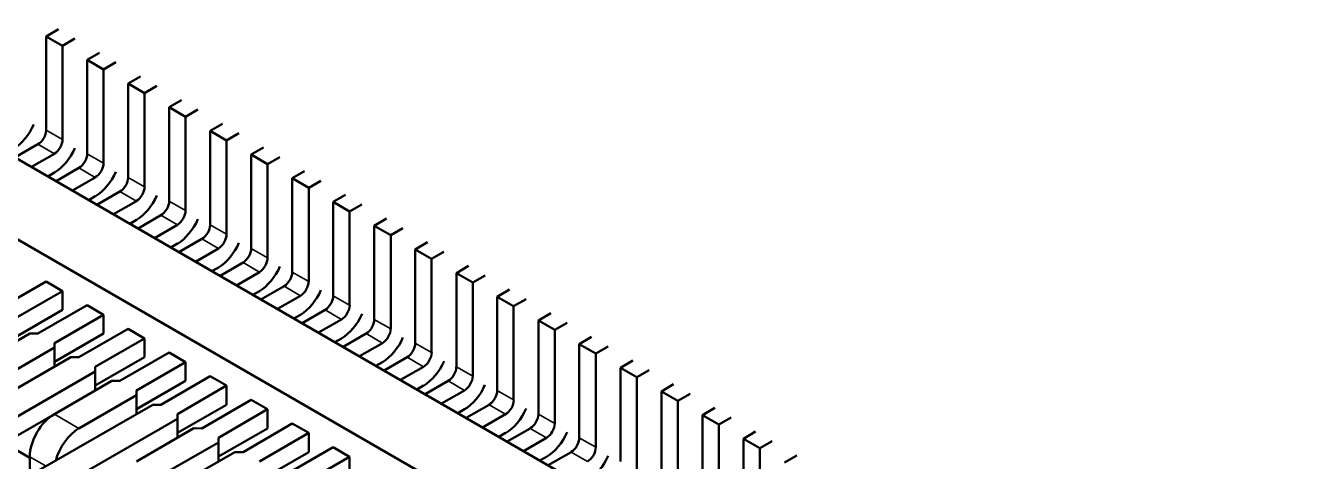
# Model space of a CAD drawing. Header units: millimetres. Extents: x 3118 to 4801, y 919 to 1849.
# Drawn here: x 3938.99 to 3950.04, y 1573.38 to 1577.14 of the extents above; entities that cross this region are included whole.
import ezdxf

# ---------------------------------------------------------------- set-up
doc = ezdxf.new("R2010")
doc.units = ezdxf.units.MM
doc.header["$LTSCALE"] = 1.8
doc.layers.add('외형선(ISO)', color=7, linetype='Continuous', lineweight=50)
doc.layers.add('좁은 외형선(ISO)', color=7, linetype='Continuous', lineweight=35)

msp = doc.modelspace()

# ---------------------------------------------------------------- linework, layer by layer
at = {"layer": '외형선(ISO)'}
for p, q in [((3951.258, 1568.868), (3921.7, 1585.933)), ((3921.099, 1585.586), (3950.656, 1568.521)), ((3939.272, 1577.111), (3939.166, 1577.049)), ((3939.166, 1576.241), (3939.166, 1577.049)), ((3939.307, 1576.968), (3939.166, 1577.049)), ((3939.307, 1576.968), (3939.413, 1577.029)), ((3939.307, 1576.16), (3939.307, 1576.968)), ((3939.52, 1576.845), (3939.626, 1576.907)), ((3939.52, 1576.037), (3939.52, 1576.845)), ((3939.661, 1576.764), (3939.52, 1576.845)), ((3939.767, 1576.825), (3939.661, 1576.764)), ((3939.661, 1575.956), (3939.661, 1576.764)), ((3939.979, 1576.702), (3939.873, 1576.641)), ((3939.873, 1575.833), (3939.873, 1576.641)), ((3940.015, 1576.56), (3939.873, 1576.641)), ((3940.015, 1576.56), (3940.121, 1576.621)), ((3940.015, 1575.751), (3940.015, 1576.56)), ((3940.227, 1576.437), (3940.333, 1576.498)), ((3940.227, 1575.629), (3940.227, 1576.437)), ((3940.368, 1576.355), (3940.227, 1576.437)), ((3940.474, 1576.417), (3940.368, 1576.355)), ((3940.368, 1575.547), (3940.368, 1576.355)), ((3940.686, 1576.294), (3940.58, 1576.233)), ((3940.58, 1575.425), (3940.58, 1576.233)), ((3940.722, 1576.151), (3940.58, 1576.233)), ((3940.722, 1576.151), (3940.828, 1576.213)), ((3939.095, 1576.119), (3938.897, 1576.004)), ((3940.722, 1575.343), (3940.722, 1576.151)), ((3940.934, 1576.029), (3941.04, 1576.09)), ((3939.237, 1576.037), (3939.039, 1575.923)), ((3940.934, 1575.221), (3940.934, 1576.029)), ((3941.075, 1575.947), (3940.934, 1576.029)), ((3941.181, 1576.008), (3941.075, 1575.947)), ((3939.237, 1575.874), (3939.18, 1575.841)), ((3939.251, 1575.8), (3939.449, 1575.915)), ((3941.075, 1575.139), (3941.075, 1575.947)), ((3941.393, 1575.886), (3941.287, 1575.825)), ((3939.59, 1575.833), (3939.392, 1575.719)), ((3941.287, 1575.017), (3941.287, 1575.825)), ((3941.429, 1575.743), (3941.287, 1575.825)), ((3941.429, 1575.743), (3941.535, 1575.804)), ((3939.534, 1575.637), (3939.59, 1575.67)), ((3939.802, 1575.711), (3939.604, 1575.596)), ((3941.429, 1574.935), (3941.429, 1575.743)), ((3941.641, 1575.621), (3941.747, 1575.682)), ((3939.944, 1575.629), (3939.746, 1575.515)), ((3941.641, 1574.812), (3941.641, 1575.621)), ((3941.782, 1575.539), (3941.641, 1575.621)), ((3941.888, 1575.6), (3941.782, 1575.539)), ((3941.782, 1574.731), (3941.782, 1575.539)), ((3939.944, 1575.466), (3939.887, 1575.433)), ((3939.958, 1575.392), (3940.156, 1575.506)), ((3940.297, 1575.425), (3940.099, 1575.31)), ((3942.1, 1575.478), (3941.994, 1575.416)), ((3941.994, 1574.608), (3941.994, 1575.416)), ((3942.136, 1575.335), (3941.994, 1575.416)), ((3940.509, 1575.302), (3940.311, 1575.188)), ((3942.136, 1575.335), (3942.242, 1575.396)), ((3942.136, 1574.527), (3942.136, 1575.335)), ((3940.241, 1575.229), (3940.297, 1575.262)), ((3940.651, 1575.221), (3940.453, 1575.106)), ((3942.348, 1575.212), (3942.454, 1575.274)), ((3942.348, 1574.404), (3942.348, 1575.212)), ((3942.489, 1575.131), (3942.348, 1575.212)), ((3942.595, 1575.192), (3942.489, 1575.131)), ((3940.665, 1574.984), (3940.863, 1575.098)), ((3942.489, 1574.323), (3942.489, 1575.131)), ((3940.651, 1575.057), (3940.594, 1575.025)), ((3941.004, 1575.017), (3940.806, 1574.902)), ((3942.808, 1575.069), (3942.702, 1575.008)), ((3942.702, 1574.2), (3942.702, 1575.008)), ((3942.843, 1574.927), (3942.702, 1575.008)), ((3942.843, 1574.927), (3942.949, 1574.988)), ((3938.742, 1574.69), (3939.166, 1574.935)), ((3939.307, 1574.853), (3939.166, 1574.935)), ((3941.217, 1574.894), (3941.018, 1574.78)), ((3942.843, 1574.118), (3942.843, 1574.927)), ((3943.055, 1574.804), (3943.161, 1574.865)), ((3939.307, 1574.853), (3938.883, 1574.608)), ((3939.307, 1574.69), (3939.307, 1574.853)), ((3940.948, 1574.821), (3941.004, 1574.853)), ((3941.358, 1574.812), (3941.16, 1574.698)), ((3943.055, 1573.996), (3943.055, 1574.804)), ((3943.196, 1574.722), (3943.055, 1574.804)), ((3943.303, 1574.784), (3943.196, 1574.722)), ((3938.883, 1574.445), (3939.307, 1574.69)), ((3939.52, 1574.731), (3939.095, 1574.486)), ((3939.661, 1574.649), (3939.237, 1574.404)), ((3939.661, 1574.649), (3939.52, 1574.731)), ((3939.661, 1574.649), (3939.661, 1574.486)), ((3941.358, 1574.649), (3941.301, 1574.616)), ((3941.372, 1574.576), (3941.57, 1574.69)), ((3943.196, 1573.914), (3943.196, 1574.722)), ((3943.515, 1574.661), (3943.409, 1574.6)), ((3941.712, 1574.608), (3941.513, 1574.494)), ((3943.409, 1573.792), (3943.409, 1574.6)), ((3943.55, 1574.518), (3943.409, 1574.6)), ((3943.55, 1574.518), (3943.656, 1574.58)), ((3939.025, 1574.486), (3938.53, 1574.2)), ((3939.025, 1574.486), (3939.095, 1574.486)), ((3939.661, 1574.486), (3939.239, 1574.242)), ((3939.449, 1574.282), (3939.873, 1574.527)), ((3940.015, 1574.445), (3939.59, 1574.2)), ((3940.015, 1574.445), (3939.873, 1574.527)), ((3940.015, 1574.282), (3940.015, 1574.445)), ((3941.655, 1574.412), (3941.712, 1574.445)), ((3941.924, 1574.486), (3941.726, 1574.371)), ((3943.55, 1573.71), (3943.55, 1574.518)), ((3943.762, 1574.396), (3943.868, 1574.457)), ((3938.742, 1574.078), (3939.239, 1574.365)), ((3939.237, 1574.404), (3939.239, 1574.365)), ((3939.239, 1574.201), (3939.239, 1574.365)), ((3940.227, 1574.323), (3939.802, 1574.078)), ((3940.368, 1574.241), (3940.227, 1574.323)), ((3942.065, 1574.404), (3941.867, 1574.29)), ((3943.762, 1573.588), (3943.762, 1574.396)), ((3943.904, 1574.314), (3943.762, 1574.396)), ((3944.01, 1574.375), (3943.904, 1574.314)), ((3943.904, 1573.506), (3943.904, 1574.314)), ((3939.378, 1574.282), (3938.388, 1573.71)), ((3939.449, 1574.282), (3939.378, 1574.282)), ((3939.59, 1574.037), (3940.015, 1574.282)), ((3939.59, 1574.159), (3939.59, 1574.2)), ((3940.368, 1574.241), (3939.944, 1573.996)), ((3940.368, 1574.241), (3940.368, 1574.078)), ((3942.065, 1574.241), (3942.008, 1574.208)), ((3942.079, 1574.167), (3942.277, 1574.282)), ((3942.419, 1574.2), (3942.221, 1574.086)), ((3944.222, 1574.253), (3944.116, 1574.192)), ((3938.6, 1573.588), (3939.59, 1574.159)), ((3939.59, 1573.996), (3939.59, 1574.159)), ((3940.156, 1573.873), (3940.58, 1574.118)), ((3940.722, 1574.037), (3940.58, 1574.118)), ((3944.116, 1573.384), (3944.116, 1574.192)), ((3944.257, 1574.11), (3944.116, 1574.192)), ((3944.257, 1574.11), (3944.363, 1574.171)), ((3944.257, 1573.302), (3944.257, 1574.11)), ((3939.732, 1574.078), (3939.237, 1573.792)), ((3939.732, 1574.078), (3939.802, 1574.078)), ((3939.944, 1573.996), (3939.946, 1573.956)), ((3940.368, 1574.078), (3939.946, 1573.834)), ((3940.722, 1574.037), (3940.297, 1573.792)), ((3940.722, 1573.873), (3940.722, 1574.037)), ((3942.362, 1574.004), (3942.419, 1574.037)), ((3942.631, 1574.078), (3942.433, 1573.963)), ((3942.772, 1573.996), (3942.574, 1573.882)), ((3944.469, 1573.988), (3944.575, 1574.049)), ((3944.469, 1573.179), (3944.469, 1573.988)), ((3944.611, 1573.906), (3944.469, 1573.988)), ((3940.085, 1573.873), (3939.095, 1573.302)), ((3939.449, 1573.669), (3939.946, 1573.956)), ((3939.946, 1573.793), (3939.946, 1573.956)), ((3940.156, 1573.873), (3940.085, 1573.873)), ((3940.297, 1573.629), (3940.722, 1573.873)), ((3940.934, 1573.914), (3940.509, 1573.669)), ((3941.075, 1573.833), (3940.934, 1573.914)), ((3942.786, 1573.759), (3942.984, 1573.873)), ((3944.717, 1573.967), (3944.611, 1573.906)), ((3944.611, 1573.098), (3944.611, 1573.906)), ((3939.237, 1573.792), (3938.6, 1573.424)), ((3940.297, 1573.751), (3940.297, 1573.792)), ((3941.075, 1573.833), (3940.651, 1573.588)), ((3941.075, 1573.833), (3941.075, 1573.669)), ((3942.772, 1573.833), (3942.716, 1573.8)), ((3943.126, 1573.792), (3942.928, 1573.677)), ((3944.929, 1573.845), (3944.823, 1573.783)), ((3944.823, 1572.975), (3944.823, 1573.783)), ((3944.964, 1573.702), (3944.823, 1573.783)), ((3944.964, 1573.702), (3945.07, 1573.763)), ((3939.307, 1573.179), (3940.297, 1573.751)), ((3940.439, 1573.67), (3939.944, 1573.384)), ((3940.297, 1573.588), (3940.297, 1573.751)), ((3940.439, 1573.67), (3940.509, 1573.669)), ((3941.075, 1573.669), (3940.653, 1573.426)), ((3940.863, 1573.465), (3941.287, 1573.71)), ((3941.429, 1573.629), (3941.287, 1573.71)), ((3943.338, 1573.669), (3943.14, 1573.555)), ((3944.964, 1572.894), (3944.964, 1573.702)), ((3939.025, 1573.416), (3938.805, 1573.543)), ((3940.156, 1573.261), (3940.653, 1573.548)), ((3940.651, 1573.588), (3940.653, 1573.548)), ((3940.653, 1573.385), (3940.653, 1573.548)), ((3941.429, 1573.629), (3941.004, 1573.384)), ((3941.429, 1573.465), (3941.429, 1573.629)), ((3943.069, 1573.596), (3943.126, 1573.629)), ((3943.479, 1573.588), (3943.281, 1573.473)), ((3945.176, 1573.579), (3945.282, 1573.641)), ((3945.176, 1572.771), (3945.176, 1573.579)), ((3945.318, 1573.498), (3945.176, 1573.579)), ((3945.424, 1573.559), (3945.318, 1573.498)), ((3939.025, 1573.424), (3939.025, 1573.247)), ((3940.792, 1573.465), (3939.802, 1572.894)), ((3940.863, 1573.465), (3940.792, 1573.465)), ((3941.004, 1573.22), (3941.429, 1573.465)), ((3941.641, 1573.506), (3941.217, 1573.261)), ((3941.782, 1573.424), (3941.358, 1573.179)), ((3941.782, 1573.424), (3941.641, 1573.506)), ((3941.782, 1573.424), (3941.782, 1573.261)), ((3943.479, 1573.424), (3943.423, 1573.392)), ((3943.493, 1573.351), (3943.691, 1573.465)), ((3945.318, 1572.69), (3945.318, 1573.498)), ((3945.636, 1573.436), (3945.53, 1573.375))]:
    msp.add_line(p, q, dxfattribs=at)
for centre, major_axis, start_param, end_param in [((3938.883, 1576.323), (0.15, 0.26), 3.926991, 4.912102), ((3939.095, 1576.2), (0.05, 0.0866), 3.926991, 5.497787), ((3939.237, 1576.119), (0.05, 0.0866), 3.926991, 5.497787), ((3939.237, 1576.119), (0.15, 0.26), 3.926991, 4.912102), ((3939.449, 1575.996), (0.05, 0.0866), 3.926991, 5.497787), ((3939.59, 1575.915), (0.05, 0.0866), 3.926991, 5.497787), ((3939.59, 1575.915), (0.15, 0.26), 3.926991, 4.912102), ((3939.802, 1575.792), (0.05, 0.0866), 3.926991, 5.497787), ((3939.944, 1575.711), (0.05, 0.0866), 3.926991, 5.497787), ((3939.944, 1575.711), (0.15, 0.26), 3.926991, 4.912102), ((3940.156, 1575.588), (0.05, 0.0866), 3.926991, 5.497787), ((3940.297, 1575.506), (0.05, 0.0866), 3.926991, 5.497787), ((3940.297, 1575.506), (0.15, 0.26), 3.926991, 4.912102), ((3940.509, 1575.384), (0.05, 0.0866), 3.926991, 5.497787), ((3940.651, 1575.302), (0.05, 0.0866), 3.926991, 5.497787), ((3940.651, 1575.302), (0.15, 0.26), 3.926991, 4.912102), ((3940.863, 1575.18), (0.05, 0.0866), 3.926991, 5.497787), ((3941.004, 1575.098), (0.05, 0.0866), 3.926991, 5.497787), ((3941.004, 1575.098), (0.15, 0.26), 3.926991, 4.912102), ((3941.217, 1574.976), (0.05, 0.0866), 3.926991, 5.497787), ((3941.358, 1574.894), (0.05, 0.0866), 3.926991, 5.497787), ((3941.358, 1574.894), (0.15, 0.26), 3.926991, 4.912102), ((3941.57, 1574.772), (0.05, 0.0866), 3.926991, 5.497787), ((3941.712, 1574.69), (0.05, 0.0866), 3.926991, 5.497787), ((3941.712, 1574.69), (0.15, 0.26), 3.926991, 4.912102), ((3941.924, 1574.567), (0.05, 0.0866), 3.926991, 5.497787), ((3942.065, 1574.486), (0.05, 0.0866), 3.926991, 5.497787), ((3942.065, 1574.486), (0.15, 0.26), 3.926991, 4.912102), ((3942.277, 1574.363), (0.05, 0.0866), 3.926991, 5.497787), ((3942.419, 1574.282), (0.05, 0.0866), 3.926991, 5.497787), ((3942.419, 1574.282), (0.15, 0.26), 3.926991, 4.912102), ((3942.631, 1574.159), (0.05, 0.0866), 3.926991, 5.497787), ((3942.772, 1574.078), (0.05, 0.0866), 3.926991, 5.497787), ((3942.772, 1574.078), (0.15, 0.26), 3.926991, 4.912102), ((3942.984, 1573.955), (0.05, 0.0866), 3.926991, 5.497787), ((3943.126, 1573.873), (0.05, 0.0866), 3.926991, 5.497787), ((3939.237, 1573.547), (0.15, 0.26), 0.785398, 2.356194), ((3943.126, 1573.873), (0.15, 0.26), 3.926991, 4.912102), ((3943.338, 1573.751), (0.05, 0.0866), 3.926991, 5.497787), ((3939.449, 1573.424), (0.15, 0.26), 0.785398, 2.016358), ((3943.479, 1573.669), (0.05, 0.0866), 3.926991, 5.497787), ((3943.479, 1573.669), (0.15, 0.26), 3.926991, 4.912102), ((3943.691, 1573.547), (0.05, 0.0866), 3.926991, 5.497787), ((3943.833, 1573.465), (0.05, 0.0866), 3.926991, 5.497787), ((3943.833, 1573.465), (0.15, 0.26), 3.926991, 4.912102)]:
    msp.add_ellipse(centre, major_axis=major_axis, ratio=0.57735, start_param=start_param, end_param=end_param, dxfattribs=at)
at = {"layer": '좁은 외형선(ISO)'}
for p, q in [((3939.307, 1576.16), (3939.166, 1576.241)), ((3939.095, 1576.119), (3939.237, 1576.037)), ((3939.661, 1575.956), (3939.52, 1576.037)), ((3939.449, 1575.915), (3939.59, 1575.833)), ((3940.015, 1575.751), (3939.873, 1575.833)), ((3939.802, 1575.711), (3939.944, 1575.629)), ((3940.368, 1575.547), (3940.227, 1575.629)), ((3940.156, 1575.506), (3940.297, 1575.425)), ((3940.722, 1575.343), (3940.58, 1575.425)), ((3940.509, 1575.302), (3940.651, 1575.221)), ((3941.075, 1575.139), (3940.934, 1575.221)), ((3940.863, 1575.098), (3941.004, 1575.017)), ((3941.429, 1574.935), (3941.287, 1575.017)), ((3941.217, 1574.894), (3941.358, 1574.812)), ((3941.782, 1574.731), (3941.641, 1574.812)), ((3941.57, 1574.69), (3941.712, 1574.608)), ((3942.136, 1574.527), (3941.994, 1574.608)), ((3941.924, 1574.486), (3942.065, 1574.404)), ((3942.489, 1574.323), (3942.348, 1574.404)), ((3942.277, 1574.282), (3942.419, 1574.2)), ((3942.843, 1574.118), (3942.702, 1574.2)), ((3942.631, 1574.078), (3942.772, 1573.996)), ((3943.196, 1573.914), (3943.055, 1573.996)), ((3942.984, 1573.873), (3943.126, 1573.792)), ((3939.237, 1573.792), (3939.449, 1573.669)), ((3943.55, 1573.71), (3943.409, 1573.792)), ((3943.338, 1573.669), (3943.479, 1573.588)), ((3943.904, 1573.506), (3943.762, 1573.588)), ((3939.166, 1573.343), (3939.025, 1573.424)), ((3943.691, 1573.465), (3943.833, 1573.384))]:
    msp.add_line(p, q, dxfattribs=at)

doc.saveas('drawing.dxf')
